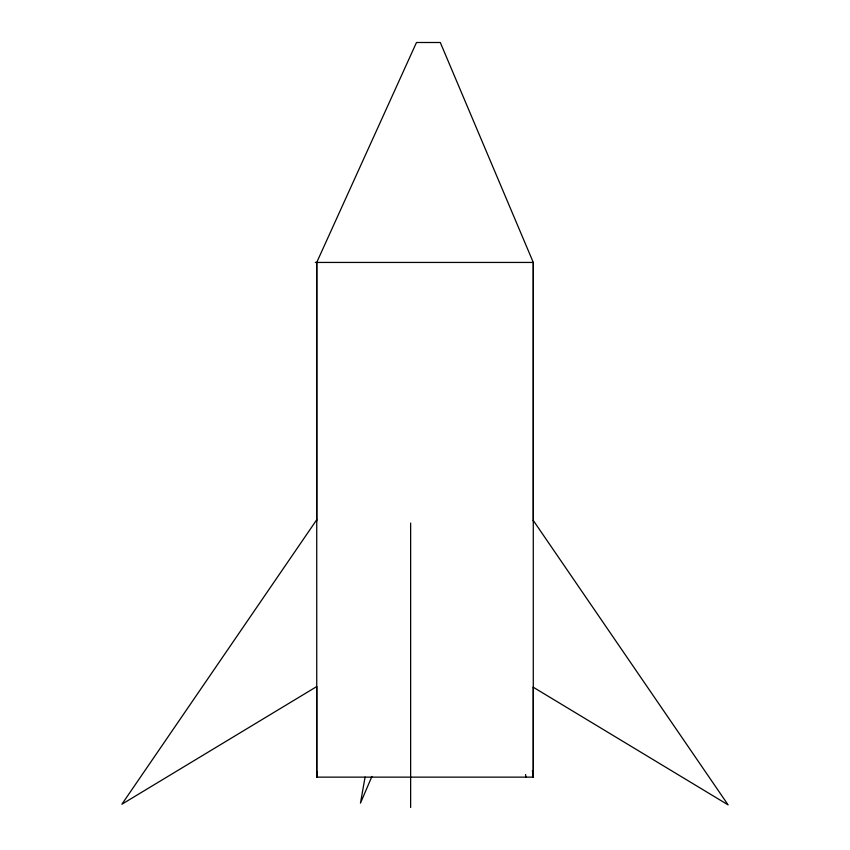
<?xml version="1.0" encoding="UTF-8"?>
<svg xmlns="http://www.w3.org/2000/svg" width="850" height="850" viewBox="0 0 850 850"><rect width="100%" height="100%" fill="white"/><g stroke="black" fill="none" stroke-linecap="round" stroke-linejoin="round"><path stroke-width="1.27" d="M317.433 771.874L316.721 777.134L533.311 777.134L533.311 686.928M365.086 777.049L360.464 803.144L371.896 776.464M316.752 686.928L316.752 777.134L316.721 262.438L416.479 42.5L440.3 42.5L533.279 262.438L533.279 777.134L532.546 771.874L533.311 777.134M316.721 519.786L121.89 804.217L316.721 686.566M315.318 262.438L533.311 262.438L533.311 521.114M533.279 687.236L728.11 804.886L533.279 520.455M532.44 770.546L533.279 777.134M525.566 774.499L525.874 777.134M410.635 523.069L410.635 807.5M316.752 262.438L316.752 521.114"/></g></svg>
